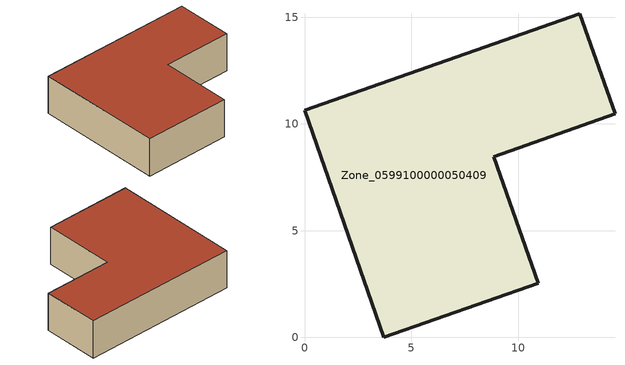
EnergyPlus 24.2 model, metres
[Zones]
Zone_0599100000050409
 floor ground (C_G): 8.87,8.46 10.94,2.53 3.72,0 0,10.63 12.89,15.16 14.54,10.46 z0
 wall outside (C_F): 0,10.63 3.72,0 10.94,2.53 8.87,8.46 14.54,10.46 12.89,15.16 0,10.63 z0:3.4
 roof outside (C_R): 14.54,10.46 12.89,15.16 0,10.63 3.72,0 10.94,2.53 8.87,8.46 z3.4
[BUILDING]
Pand.0599100000050409: North Axis=0; Terrain=City; Loads Convergence Tolerance Value=0.04; Temperature Convergence Tolerance Value=0.4; Solar Distribution=FullExterior; Maximum Number of Warmup Days=25; Minimum Number of Warmup Days=1
[Site:Location]
Rotterdam.The.Hague.AP_ZH_NLD Design_Conditions: Latitude=51.96; Longitude=4.45; Time Zone=1; Elevation=-4.5
[SITE:GROUNDTEMPERATURE:BUILDINGSURFACE]
18, 18, 18, 18, 18, 18, 18, 18, 18, 18, 18, 18
[MATERIAL] Thermal Absorptance=0.9; Solar Absorptance=0.7; Visible Absorptance=0.7
Name | Roughness | Thickness | Conductivity | Density | Specific Heat
G.D.1965-1974 | MediumSmooth | 0.15 | 0.882353 | 540 | 1210
F.D.1965-1974 | Rough | 0.3 | 0.697674 | 1920 | 840
R.D.1965-1974 | MediumRough | 0.2 | 0.232558 | 1500 | 1000
[CONSTRUCTION]
C_G: G.D.1965-1974
C_F: F.D.1965-1974
C_R: R.D.1965-1974
[ZONE]
Zone_0599100000050409: Type=1; Multiplier=1; Ceiling Height=Autocalculate; Volume=Autocalculate; Floor Area=autocalculate; Part of Total Floor Area=Yes
[ZONEINFILTRATION:DESIGNFLOWRATE]
Infil_Zone_0599100000050409: Zone or ZoneList or Space or SpaceList=Zone_0599100000050409; Schedule=AlwaysOn; Design Flow Rate Calculation Method=Flow/Area; Flow Rate per Floor Area=0.0042; Constant Term Coefficient=1; Temperature Term Coefficient=0; Velocity Term Coefficient=0; Velocity Squared Term Coefficient=0
[HVACTEMPLATE:ZONE:IDEALLOADSAIRSYSTEM]
Zone_0599100000050409: Maximum Heating Supply Air Temperature=50; Minimum Cooling Supply Air Temperature=13; Maximum Heating Supply Air Humidity Ratio=0.0156; Minimum Cooling Supply Air Humidity Ratio=0.0077; Heating Limit=NoLimit; Cooling Limit=NoLimit; Dehumidification Control Type=ConstantSensibleHeatRatio; Cooling Sensible Heat Ratio=0.7; Dehumidification Setpoint=60; Humidification Control Type=None; Humidification Setpoint=30; Outdoor Air Method=None; Outdoor Air Flow Rate per Person=0.00944; Outdoor Air Flow Rate per Zone Floor Area=0; Outdoor Air Flow Rate per Zone=0; Demand Controlled Ventilation Type=None; Outdoor Air Economizer Type=NoEconomizer; Heat Recovery Type=None; Sensible Heat Recovery Effectiveness=0.7; Latent Heat Recovery Effectiveness=0.65
[ZONECONTROL:THERMOSTAT]
ThermostatControl_Zone_0599100000050409: Zone or ZoneList=Zone_0599100000050409; Control Type Schedule=DualSetpointControlType; Control 1=Thermostat_Zone_0599100000050409; Temperature Difference Between Cutout And Setpoint=0
[THERMOSTATSETPOINT:DUALSETPOINT]
Thermostat_Zone_0599100000050409: Heating Setpoint Temperature Schedule=HeatingSetpoint_Zone_0599100000050409; Cooling Setpoint Temperature Schedule=CoolingSetpoint_Zone_0599100000050409
[SCHEDULE:COMPACT]
HeatingSetpoint_Zone_0599100000050409: Through: 12/31, For: AllDays, Until: 24:00, 21
CoolingSetpoint_Zone_0599100000050409: Through: 12/31, For: AllDays, Until: 24:00, 24
DualSetpointControlType: Through: 12/31, For: AllDays, Until: 24:00, 4
AlwaysOn: Through: 12/31, For: AllDays, Until: 24:00, 1
